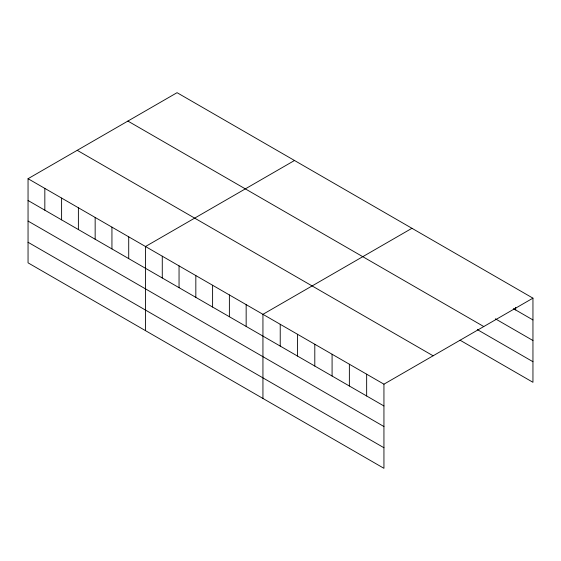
<?xml version="1.0" encoding="UTF-8"?>
<svg xmlns="http://www.w3.org/2000/svg" width="561" height="561" viewBox="0 0 561 561"><rect width="100%" height="100%" fill="white"/><g stroke="black" fill="none" stroke-linecap="round" stroke-linejoin="round"><path stroke-width="0.84" d="M28.05 178.707L383.941 384.18L383.941 468.316L28.05 262.843L28.05 178.707L177.059 92.684L532.95 298.157L532.95 382.293L460.048 340.197M294.504 160.488L145.495 246.517L145.495 330.653M411.949 228.292L262.941 314.321L262.941 398.457M383.941 384.18L532.95 298.157M513.406 308.655L532.95 319.938M495.37 318.816L532.95 340.513M127.887 121.071L483.778 326.544M477.334 329.602L532.95 361.712M77.222 150.32L433.113 355.793M28.05 200.494L383.941 405.968M28.05 221.069L383.941 426.542M28.05 242.268L383.941 447.741M515.664 307.344L515.664 309.96M366.656 374.201L366.656 395.982M349.37 364.222L349.37 386.003M332.084 354.243L332.084 376.024M314.798 344.265L314.798 366.045M297.512 334.279L297.512 356.067M280.227 324.3L280.227 346.081M246.16 304.637L246.16 326.418M229.386 294.946L229.386 316.734M212.605 285.261L212.605 307.042M195.831 275.577L195.831 297.358M179.05 265.886L179.05 287.674M162.276 256.202L162.276 277.983M128.714 236.826L128.714 258.614M111.941 227.142L111.941 248.923M95.16 217.458L95.16 239.238M78.386 207.766L78.386 229.554M61.605 198.082L61.605 219.863M44.831 188.398L44.831 210.179"/></g></svg>
